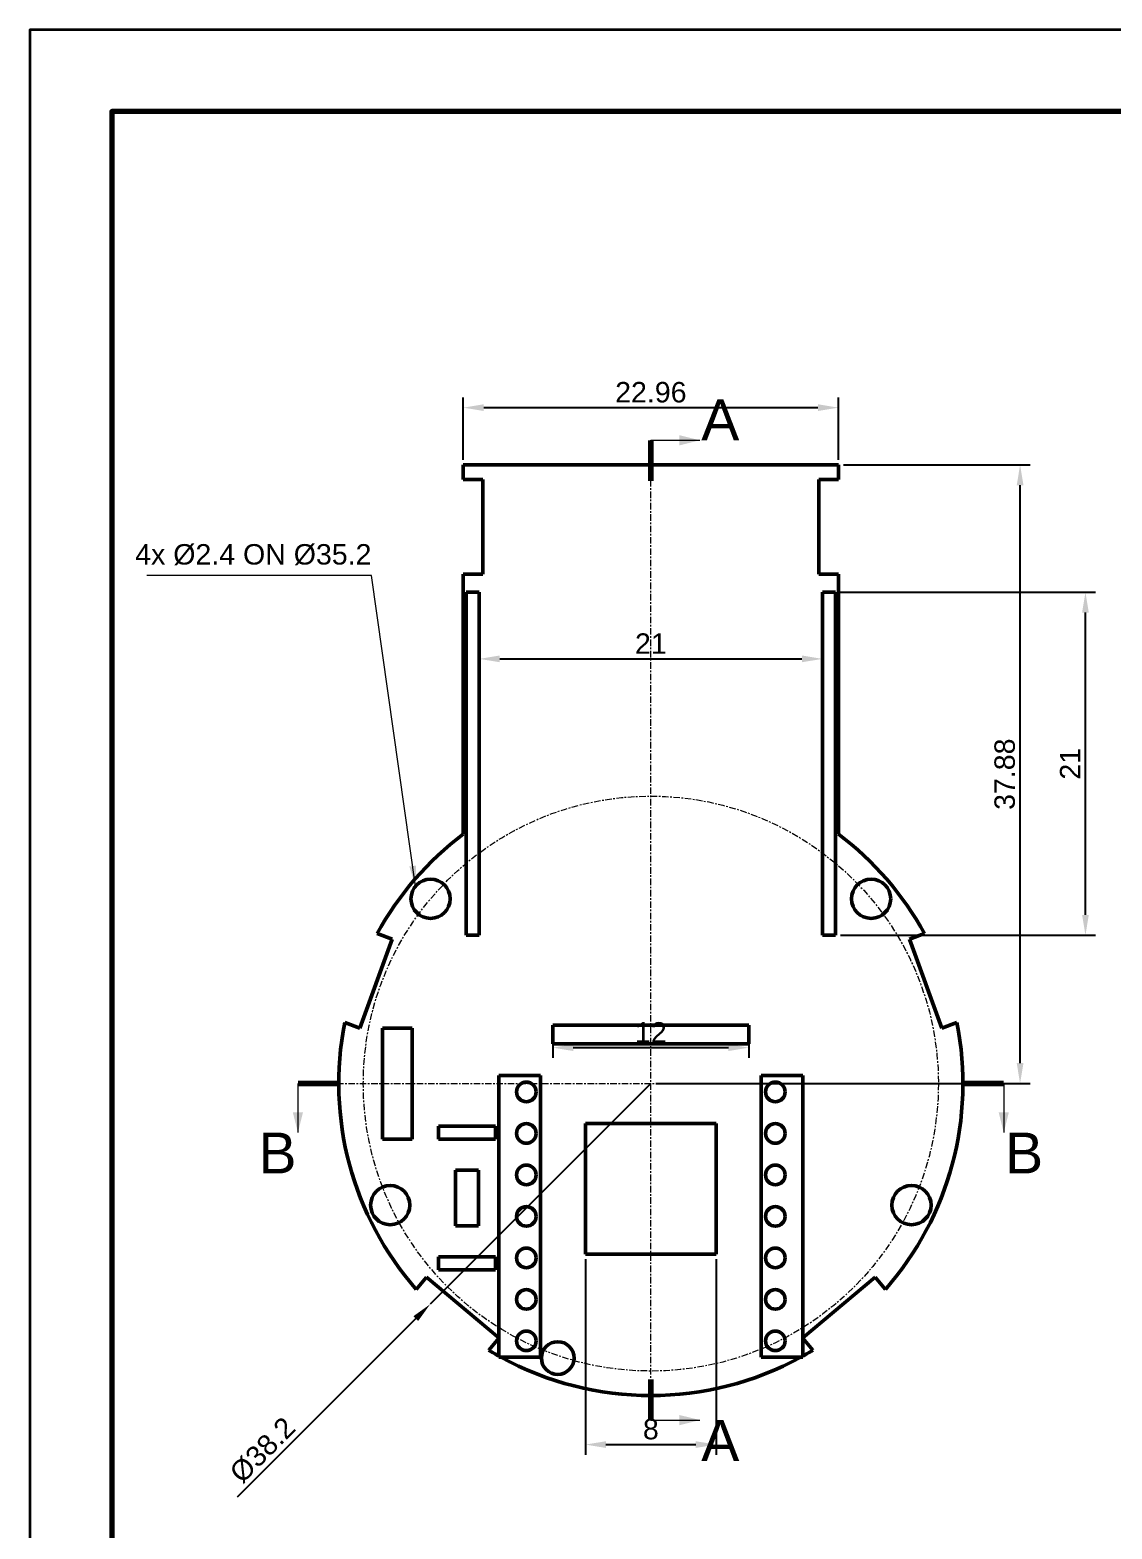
# Model space of a CAD drawing. Header units: millimetres. Extents: x 0 to 900, y 0 to 148.
# Drawn here: x 460 to 526.2, y 56.7 to 148.5 of the extents above; entities that cross this region are included whole.
import ezdxf
from ezdxf.enums import TextEntityAlignment as Align

# ---------------------------------------------------------------- set-up
doc = ezdxf.new("R2010")
doc.units = ezdxf.units.MM
doc.header["$LTSCALE"] = 0.125
doc.linetypes.add('CENTER', pattern=[5.08, 3.175, -0.635, 0.635, -0.635])
for name, color, linetype, lineweight in [('CENTER', 7, 'CENTER', 18), ('DIM', 7, 'Continuous', 18), ('FRAME', 7, 'Continuous', 70), ('TEXT', 7, 'Continuous', 25), ('TITLE', 7, 'Continuous', 35), ('VISIBLE', 7, 'Continuous', 50)]:
    doc.layers.add(name, color=color, linetype=linetype, lineweight=lineweight)
doc.styles.add('LiberationSans', font='LiberationSans-Regular.ttf')
doc.dimstyles.new('ISO', dxfattribs={"dimscale": 0.5, "dimtxt": 2.5, "dimasz": 2.5, "dimexe": 1.25, "dimexo": 0.625, "dimtad": 1, "dimdsep": 46, "dimtxsty": 'LiberationSans', "dimcen": 0, "dimazin": 3, "dimtfac": 1, "dimtmove": 0, "dimatfit": 3})

msp = doc.modelspace()

# ---------------------------------------------------------------- linework, layer by layer
at = {"layer": 'CENTER'}
for p, q in [((498, 63.4), (498, 123.38)), ((477.4, 84), (518.6, 84))]:
    msp.add_line(p, q, dxfattribs=at)
msp.add_circle((498, 84), 17.6, dxfattribs=at)
at = {"layer": 'DIM'}
for p, q in [((498, 123.38), (501, 123.38)), ((480.9, 115.1), (467.15, 115.1)), ((483.598, 96.084), (480.9, 115.1)), ((476.4, 84), (476.4, 81)), ((519.6, 84), (519.6, 81)), ((498, 63.4), (501, 63.4))]:
    msp.add_line(p, q, dxfattribs=at)
for points in [[(501, 123.38), (499.75, 123.692), (499.75, 123.067)], [(483.598, 96.084), (483.216, 97.293), (483.629, 97.351)], [(476.4, 81), (476.712, 82.25), (476.087, 82.25)], [(519.6, 81), (519.913, 82.25), (519.288, 82.25)], [(501, 63.4), (499.75, 63.712), (499.75, 63.087)]]:
    msp.add_solid(points, dxfattribs=at)
at = {"layer": 'FRAME'}
msp.add_lwpolyline([(465, 5), (665, 5), (665, 143.5), (465, 143.5)], close=True, dxfattribs=at)
at = {"layer": 'TITLE'}
msp.add_lwpolyline([(460, 0), (670, 0), (670, 148.5), (460, 148.5)], close=True, dxfattribs=at)
at = {"layer": 'VISIBLE'}
for p, q in [((486.52, 120.98), (486.52, 121.88)), ((486.52, 121.88), (509.48, 121.88)), ((509.48, 120.98), (509.48, 121.88)), ((486.52, 120.98), (487.72, 120.98)), ((487.72, 120.98), (487.72, 115.18)), ((509.48, 120.98), (508.28, 120.98)), ((508.28, 115.18), (508.28, 120.98)), ((486.52, 99.265), (486.52, 115.18)), ((486.52, 115.18), (487.72, 115.18)), ((509.48, 115.18), (508.28, 115.18)), ((509.48, 99.265), (509.48, 115.18)), ((486.7, 93.08), (486.7, 114.08)), ((486.7, 114.08), (487.5, 114.08)), ((487.5, 93.08), (487.5, 114.08)), ((508.5, 93.08), (508.5, 114.08)), ((508.5, 114.08), (509.3, 114.08)), ((509.3, 93.08), (509.3, 114.08)), ((482.171, 92.847), (480.188, 87.397)), ((481.252, 93.182), (482.171, 92.847)), ((486.7, 93.08), (487.5, 93.08)), ((508.5, 93.08), (509.3, 93.08)), ((514.748, 93.182), (513.829, 92.847)), ((515.812, 87.397), (513.829, 92.847)), ((479.268, 87.732), (480.188, 87.397)), ((481.585, 80.6), (481.585, 87.4)), ((481.585, 87.4), (483.4, 87.4)), ((483.4, 80.6), (483.4, 87.4)), ((492, 86.43), (492, 87.58)), ((492, 87.58), (504, 87.58)), ((504, 86.43), (504, 87.58)), ((516.732, 87.732), (515.812, 87.397)), ((492, 86.43), (504, 86.43)), ((488.7, 84.49), (491.25, 84.49)), ((488.7, 67.25), (488.7, 84.49)), ((491.25, 67.25), (491.25, 84.49)), ((504.75, 84.49), (507.3, 84.49)), ((504.75, 67.25), (504.75, 84.49)), ((507.3, 67.25), (507.3, 84.49)), ((485, 80.6), (485, 81.4)), ((485, 81.4), (488.5, 81.4)), ((488.5, 80.6), (488.5, 81.4)), ((494, 73.56), (494, 81.56)), ((494, 81.56), (502, 81.56)), ((502, 73.56), (502, 81.56)), ((481.585, 80.6), (483.4, 80.6)), ((485, 80.6), (488.5, 80.6)), ((487.45, 78.7), (486.05, 78.7)), ((486.05, 75.3), (486.05, 78.7)), ((487.45, 75.3), (487.45, 78.7)), ((487.45, 75.3), (486.05, 75.3)), ((494, 73.56), (502, 73.56)), ((485, 72.6), (485, 73.4)), ((485, 73.4), (488.5, 73.4)), ((485, 72.6), (488.5, 72.6)), ((488.5, 72.6), (488.5, 73.4)), ((483.644, 71.402), (484.273, 72.152)), ((484.273, 72.152), (488.7, 68.437)), ((507.3, 68.437), (511.727, 72.152)), ((512.356, 71.402), (511.727, 72.152)), ((488.087, 67.674), (488.7, 68.405)), ((507.913, 67.674), (507.3, 68.405)), ((488.7, 67.25), (491.25, 67.25)), ((504.75, 67.25), (507.3, 67.25))]:
    msp.add_line(p, q, dxfattribs=at)
at = {"layer": 'VISIBLE', "const_width": 0.35}
for points in [[(498, 123.38), (498, 120.88)], [(476.4, 84), (478.9, 84)], [(519.6, 84), (517.1, 84)], [(498, 63.4), (498, 65.9)]]:
    msp.add_lwpolyline(points, dxfattribs=at)
at = {"layer": 'VISIBLE'}
for centre, radius in [((484.518, 95.313), 1.2), ((511.482, 95.313), 1.2), ((490.38, 83.49), 0.6), ((505.62, 83.49), 0.6), ((490.38, 80.95), 0.6), ((505.62, 80.95), 0.6), ((490.38, 78.41), 0.6), ((505.62, 78.41), 0.6), ((482.049, 76.562), 1.2), ((513.951, 76.562), 1.2), ((490.38, 75.87), 0.6), ((505.62, 75.87), 0.6), ((490.38, 73.33), 0.6), ((505.62, 73.33), 0.6), ((490.38, 70.79), 0.6), ((505.62, 70.79), 0.6), ((490.38, 68.25), 0.6), ((505.62, 68.25), 0.6), ((492.3, 67.2), 1)]:
    msp.add_circle(centre, radius, dxfattribs=at)
for start, end in [(126.94493, 151.26686), (28.73314, 53.05507), (168.73314, 221.26686), (318.73314, 11.26686), (238.73314, 240.86225), (241.2782, 298.7218), (299.13775, 301.26686)]:
    msp.add_arc((498, 84), 19.1, start, end, dxfattribs=at)

# ---------------------------------------------------------------- texts
at = {"layer": 'TEXT', "style": 'LiberationSans'}
for s, p in [('A', (502.25, 124.63)), ('B', (475.15, 79.75)), ('B', (520.85, 79.75)), ('A', (502.25, 62.15))]:
    msp.add_text(s, height=2.5, dxfattribs=at).set_placement(p, align=Align.MIDDLE_CENTER)
msp.add_text('4x %%c2.4 ON %%c35.2', height=1.25, dxfattribs=at).set_placement((480.9, 115.4), align=Align.BOTTOM_RIGHT)

# ---------------------------------------------------------------- dimensions: what is measured, and where the dimension line sits
at = {"layer": 'DIM'}
for base, p1, p2 in [((486.52, 125.38), (486.52, 121.88), (509.48, 121.88)), ((487.5, 110), (487.5, 110), (508.5, 110)), ((492, 86.2), (492, 87.58), (504, 87.58)), ((494, 61.9), (494, 73.56), (502, 73.56))]:
    msp.add_linear_dim(base=base, p1=p1, p2=p2, dimstyle='ISO', dxfattribs=at).render()
for base, p1, p2 in [((520.6, 84), (498, 84), (509.48, 121.88)), ((524.6, 93.08), (509.3, 93.08), (509.3, 114.08))]:
    msp.add_linear_dim(base=base, p1=p1, p2=p2, angle=90, dimstyle='ISO', dxfattribs=at).render()
msp.add_diameter_dim(center=(498, 84), radius=19.1, location=(474.9, 60.9), dimstyle='ISO', dxfattribs=at).render()

doc.saveas('drawing.dxf')
